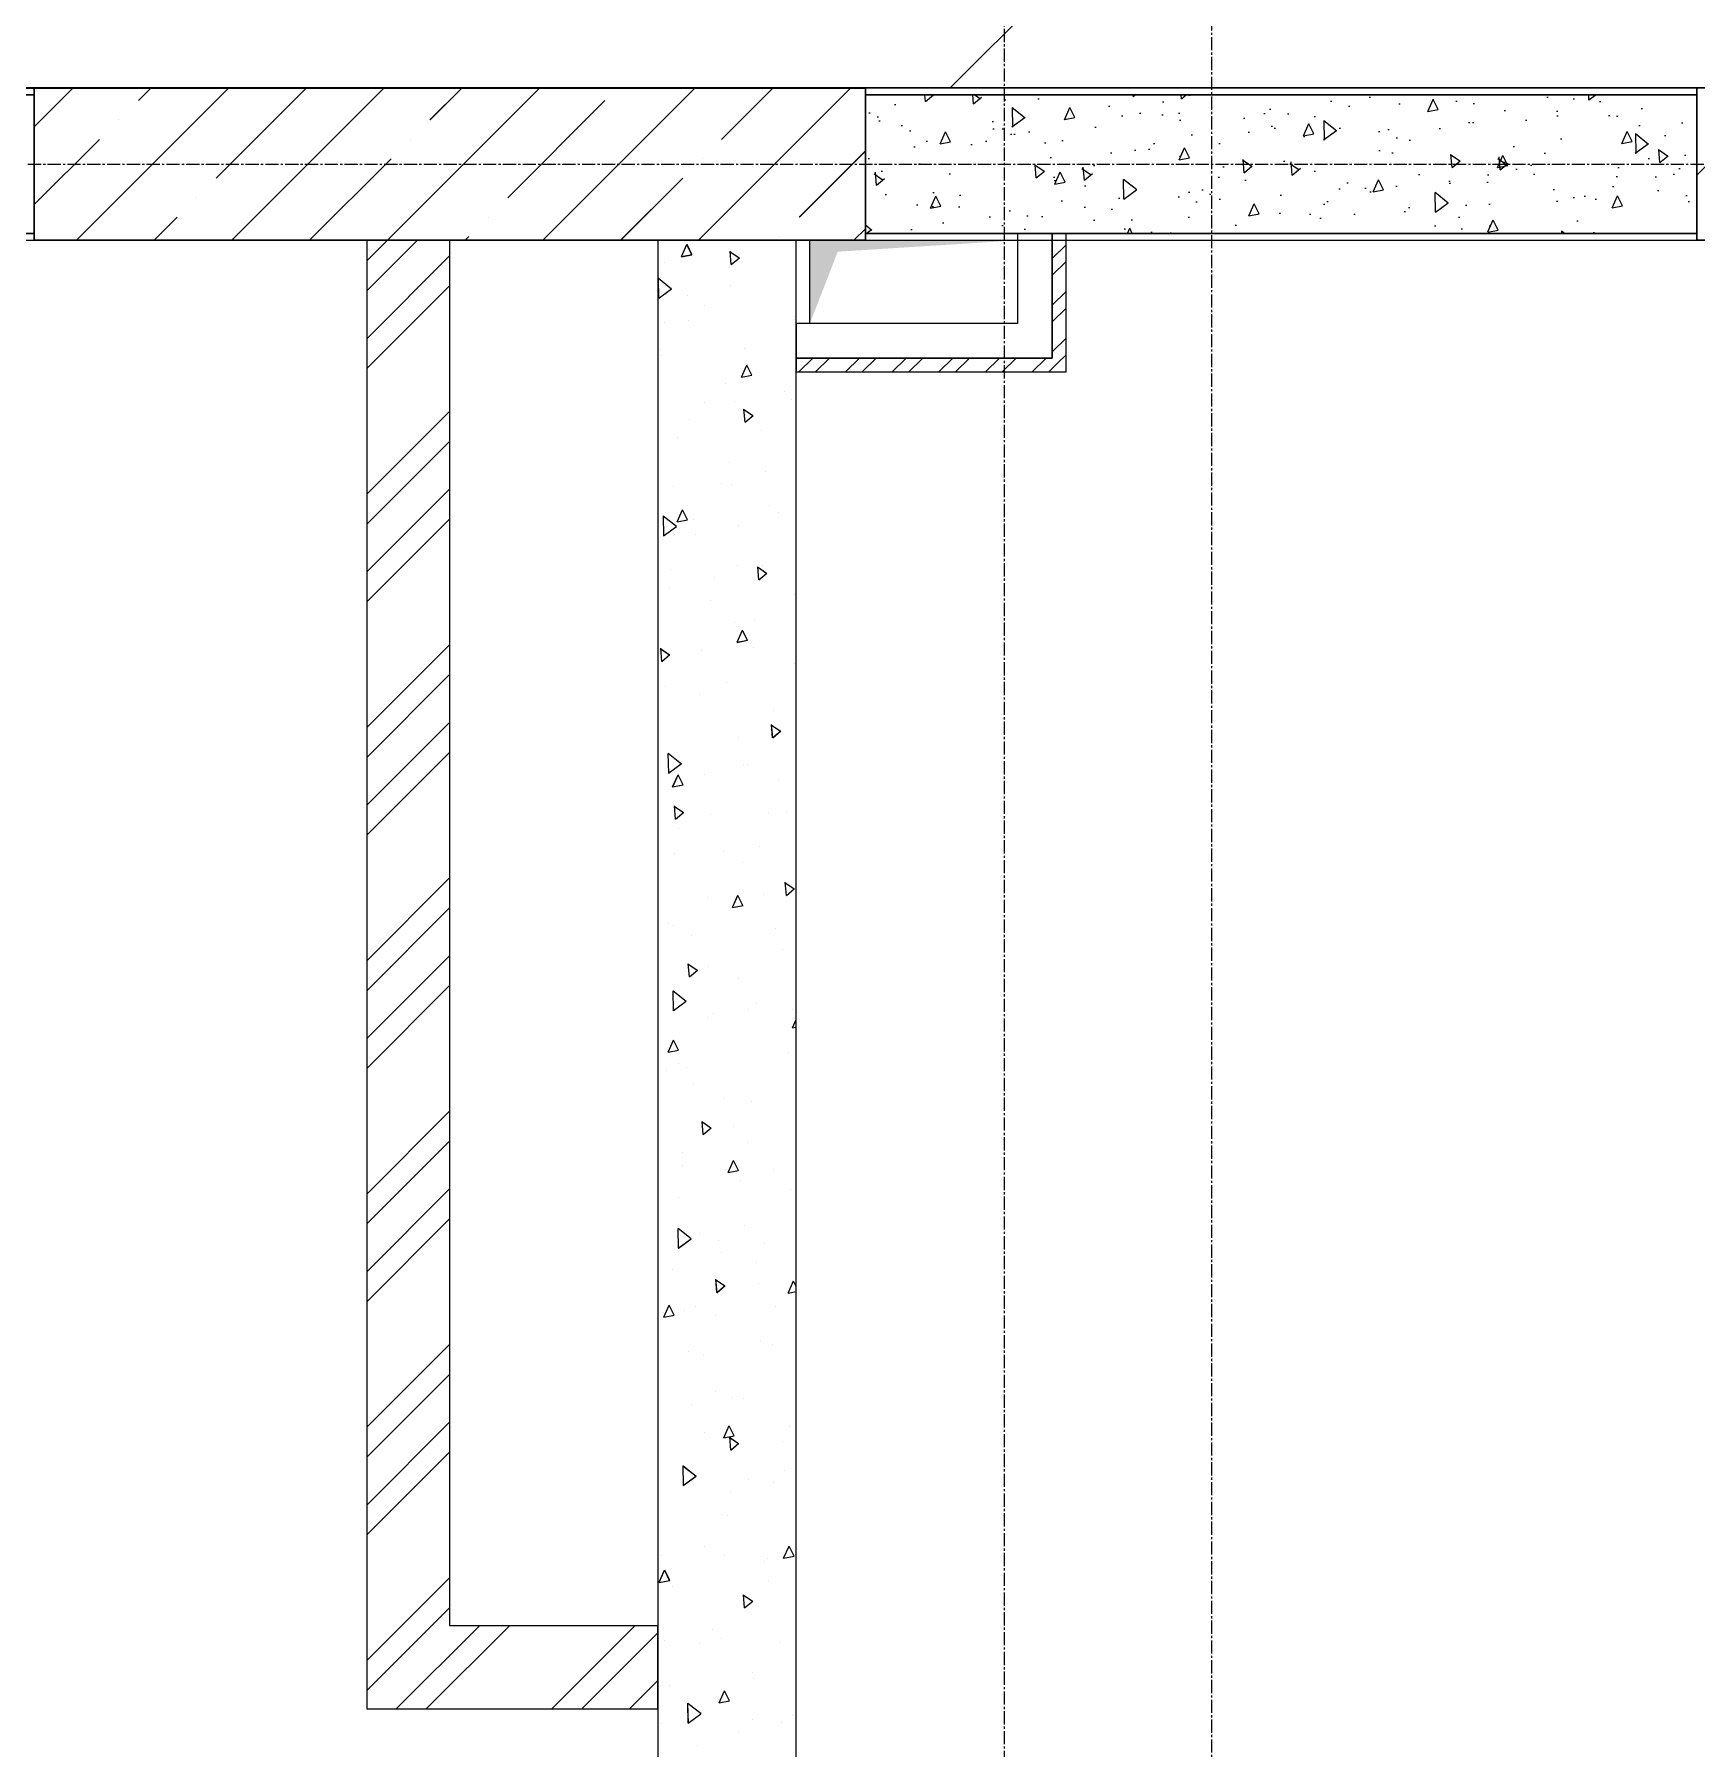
# Model space of a CAD drawing. Header units: millimetres. Extents: x 470010 to 1231400, y -134005 to 421770.
# Drawn here: x 823123 to 825523, y 141726 to 144201 of the extents above; entities that cross this region are included whole.
import ezdxf
from ezdxf.enums import TextEntityAlignment as Align

# ---------------------------------------------------------------- set-up
doc = ezdxf.new("R2010")
doc.units = ezdxf.units.MM
doc.linetypes.add('CENTER2', pattern=[28.575, 19.05, -3.175, 3.175, -3.175])
doc.linetypes.add('HIDDEN2', pattern=[4.7625, 3.175, -1.5875])
doc.layers.get('Defpoints').update_dxf_attribs({"color": 140})
for name, color, linetype, lineweight in [('АР_Колонны', 70, 'Continuous', 30), ('АР_Стены ГКЛ', 1, 'Continuous', 15), ('АР_Стены ЖБ', 7, 'Continuous', 35), ('АР_Стены кирпич', 32, 'Continuous', 20), ('АР_Стены ПЕНОблок', 52, 'Continuous', 20), ('АР_Тонкая', 254, 'Continuous', 5), ('АР_Штриховка', 8, 'Continuous', 0)]:
    doc.layers.add(name, color=color, linetype=linetype, lineweight=lineweight)
doc.layers.add('РД_Оси_100', color=7, linetype='Continuous', lineweight=0, true_color=0x525252)
doc.styles.add('style1', font='ARIALN.TTF')

# ---------------------------------------------------------------- blocks, each defined once
blk = doc.blocks.new('СОШ_2200_АР_ОСИ_М100_28.05.24')
at = {"layer": 'РД_Оси_100', "color": 251, "linetype": 'CENTER2', "true_color": 0x636466}
blk.add_line((-5954.958, 21300), (29555, 21300), dxfattribs=at)
for points in [[(17850, 139938.679), (18000, 139538.679), (18000, -6194.092)], [(18300, -6196.31), (18300, 139538.679), (18450, 139938.679)]]:
    blk.add_lwpolyline(points, dxfattribs=at)
blk = doc.blocks.new('A$C9108343f')
at = {"layer": 'АР_Стены ГКЛ', "linetype": 'Continuous', "lineweight": 0, "true_color": 0x000000}
h = blk.add_hatch(dxfattribs=at)
h.set_pattern_fill('ANSI31', color=18, scale=15, angle=-360, style=0)
h.set_pattern_definition([(45, (-63444.083, 100366.24), (-33.6759605, 33.6759605), [])])
h.paths.add_polyline_path([(158893.7, 244279.5), (158873.7, 244279.5), (158873.7, 244099.5), (158893.7, 244079.5)], flags=0)
h = blk.add_hatch(dxfattribs=at)
h.set_pattern_fill('ANSI31', color=18, scale=15, style=0)
h.set_pattern_definition([(45, (-63444.083, 100366.24), (-33.6759605, 33.6759605), [])])
h.paths.add_polyline_path([(158893.7, 244079.5), (158873.7, 244099.5), (158504.1, 244099.5), (158504.1, 244079.5)], flags=0)
at = {"layer": 'АР_Штриховка', "linetype": 'Continuous', "lineweight": 0, "true_color": 0x000000}
h = blk.add_hatch(dxfattribs=at)
h.set_pattern_fill('AR-CONC', color=18, angle=45, style=0)
h.set_pattern_definition([(95, (-63444.08, 100366.24), (140.09465, 117.55338), [19.05, -209.55]), (40, (-63444.08, 100366.24), (-160.01845, 110.17673), [15.24, -167.64058]), (145.451445, (-63432.4, 100376.04), (-19.9238, 227.7301), [16.19001, -178.09024]), (91.1842, (-63480, 100402.16), (221.41024, 161.95341), [28.575, -314.325]), (141.63556, (-63461.55, 100415.66), (-7.08662, 342.82676), [24.28502, -267.1356]), (36.18415, (-63480, 100402.16), (-7.08662, 342.82676), [22.85997, -251.45973]), (66, (-63453.06, 100411.14), (179.51998, 34.89515), [19.05, -209.55]), (11, (-63453.06, 100411.14), (-86.53993, 173.94119), [15.24, -167.64]), (116.451445, (-63438.1, 100414.05), (92.98005, 208.83634), [16.19001, -178.08994]), (82.5, (-63444.08, 100366.24), (-57.605469, 61.973414), [0, -165.608, 0, -170.18, 0, -168.275]), (52.5, (-63444.08, 100366.24), (-23.589727, 118.087), [0, -97.028, 0, -161.798, 0, -64.135]), (12.5, (-63484.135, 100326.19), (99.927863, 91.826196), [0, -63.5, 0, -198.12, 0, -262.89]), (2.5, (-63502.1, 100308.23), (86.763904, 122.722393), [0, -82.55, 0, -131.572, 0, -186.69])])
h.paths.add_polyline_path([(158604.1, 244479.5), (158604.1, 244279.5), (159804.1, 244279.5), (159804.1, 244479.5)], flags=0)
h = blk.add_hatch(dxfattribs=at)
h.set_pattern_fill('ANSI32', color=18, scale=25, style=0)
h.set_pattern_definition([(45, (-63444.08, 100366.24), (-168.3798, 168.3798), []), (45, (-63331.83, 100366.24), (-168.3798, 168.3798), [])])
h.paths.add_polyline_path([(157884.1, 242149.5), (158004.1, 242269.5), (158004.1, 244269.5), (157884.1, 244269.5)], flags=0)
h = blk.add_hatch(dxfattribs=at)
h.set_pattern_fill('ANSI32', color=18, scale=25, angle=-360, style=0)
h.set_pattern_definition([(45, (-63444.08, 100366.24), (-168.3798, 168.3798), []), (45, (-63331.83, 100366.24), (-168.3798, 168.3798), [])])
h.paths.add_polyline_path([(158304.1, 242149.5), (158304.1, 242269.5), (158004.1, 242269.5), (157884.1, 242149.5)], flags=0)
at = {"color": 18, "linetype": 'Continuous', "true_color": 0x000000}
for p, q in [((158523.7, 244149.5), (158523.7, 244269.5)), ((158523.7, 244269.5), (158823.7, 244269.5)), ((158523.7, 244149.5), (158523.7, 244269.5)), ((158523.7, 244269.5), (158823.7, 244269.5)), ((158823.7, 244269.5), (158823.7, 244149.5)), ((158823.7, 244269.5), (158823.7, 244149.5)), ((158823.7, 244149.5), (158523.7, 244149.5)), ((158823.7, 244149.5), (158523.7, 244149.5))]:
    blk.add_line(p, q, dxfattribs=at)
blk.add_lwpolyline([(160804.1, 248479.5), (162964.1, 248479.5), (162964.1, 249379.5), (167604.1, 249379.5), (167604.1, 249579.5), (186123.5, 249579.5), (186024.6, 244500.4), (148704.1, 244484.5), (148664.7, 245989.5), (140924.1, 246026), (140881.3, 249704.6), (148704.1, 249669.5), (148714.1, 259259.5)])
blk.add_solid([(158523.7, 244149.5), (158523.7, 244269.5), (158564.1, 244253.1), (158823.7, 244269.5)], dxfattribs=at)
blk.add_solid([(158523.7, 244149.5), (158523.7, 244269.5), (158564.1, 244253.1), (158823.7, 244269.5)], dxfattribs=at)
at = {"layer": 'АР_Колонны', "color": 18, "linetype": 'HIDDEN2', "lineweight": 25, "true_color": 0x000000}
for p, q in [((157404.1, 244489.5), (158604.1, 244489.5)), ((157404.1, 244269.5), (157404.1, 244489.5)), ((158604.1, 244489.5), (158604.1, 244269.5)), ((159804.1, 244489.5), (160704.1, 244489.5)), ((159804.1, 244269.5), (159804.1, 244489.5)), ((158604.1, 244269.5), (157404.1, 244269.5)), ((160704.1, 244269.5), (159804.1, 244269.5))]:
    blk.add_line(p, q, dxfattribs=at)
at = {"layer": 'АР_Колонны', "color": 18, "linetype": 'Continuous', "lineweight": 15, "true_color": 0x000000}
for p, q in [((157404.1, 244489.5), (157404.1, 244269.5)), ((158604.1, 244489.5), (157404.1, 244489.5)), ((158604.1, 244489.5), (157404.1, 244489.5)), ((157404.1, 244489.5), (157404.1, 244269.5)), ((158604.1, 244269.5), (158604.1, 244489.5)), ((158604.1, 244269.5), (158604.1, 244489.5)), ((159804.1, 244489.5), (159804.1, 244269.5)), ((160704.1, 244489.5), (159804.1, 244489.5)), ((157404.1, 244269.5), (158604.1, 244269.5)), ((157404.1, 244269.5), (158604.1, 244269.5)), ((159804.1, 244269.5), (160704.1, 244269.5))]:
    blk.add_line(p, q, dxfattribs=at)
at = {"layer": 'АР_Стены ГКЛ', "color": 18, "linetype": 'Continuous', "lineweight": 5, "true_color": 0x000000}
for p, q in [((158873.7, 244279.5), (158823.7, 244279.5)), ((158823.7, 244279.5), (158823.7, 244149.5)), ((158873.7, 244099.5), (158873.7, 244279.5)), ((158893.7, 244279.5), (158873.7, 244279.5)), ((158873.7, 244279.5), (158873.7, 244099.5)), ((158893.7, 244079.5), (158893.7, 244279.5)), ((158823.7, 244149.5), (158504.1, 244149.5)), ((158504.1, 244149.5), (158504.1, 244099.5)), ((158504.1, 244099.5), (158873.7, 244099.5)), ((158873.7, 244099.5), (158504.1, 244099.5)), ((158504.1, 244099.5), (158504.1, 244079.5)), ((158504.1, 244079.5), (158893.7, 244079.5))]:
    blk.add_line(p, q, dxfattribs=at)
at = {"layer": 'АР_Стены ЖБ', "color": 18, "linetype": 'Continuous', "lineweight": 30, "true_color": 0x000000}
for p, q in [((158604.1, 244489.5), (157404.1, 244489.5)), ((157404.1, 244489.5), (157404.1, 244269.5)), ((158604.1, 244269.5), (158604.1, 244489.5)), ((160704.1, 244489.5), (159804.1, 244489.5)), ((159804.1, 244489.5), (159804.1, 244269.5)), ((157404.1, 244269.5), (158604.1, 244269.5)), ((159804.1, 244269.5), (160704.1, 244269.5))]:
    blk.add_line(p, q, dxfattribs=at)
at = {"layer": 'АР_Стены кирпич', "color": 18, "linetype": 'Continuous', "lineweight": 20, "true_color": 0x000000}
for p, q in [((158004.1, 244269.5), (157884.1, 244269.5)), ((157884.1, 244269.5), (157884.1, 242149.5)), ((158004.1, 242269.5), (158004.1, 244269.5)), ((158304.1, 242269.5), (158004.1, 242269.5)), ((158304.1, 242149.5), (158304.1, 242269.5)), ((157884.1, 242149.5), (158304.1, 242149.5))]:
    blk.add_line(p, q, dxfattribs=at)
at = {"layer": 'АР_Стены ПЕНОблок', "color": 18, "linetype": 'Continuous', "lineweight": 20, "true_color": 0x000000}
for p, q in [((157404.1, 244479.5), (153904.1, 244479.5)), ((157404.1, 244279.5), (157404.1, 244479.5)), ((158604.1, 244479.5), (158604.1, 244279.5)), ((159804.1, 244479.5), (158604.1, 244479.5)), ((159804.1, 244279.5), (159804.1, 244479.5)), ((153904.1, 244279.5), (157404.1, 244279.5)), ((158504.1, 244269.5), (158304.1, 244269.5)), ((158304.1, 244269.5), (158304.1, 236679.5)), ((158504.1, 236679.5), (158504.1, 244269.5)), ((158604.1, 244279.5), (159804.1, 244279.5))]:
    blk.add_line(p, q, dxfattribs=at)
at = {"layer": 'АР_Тонкая', "color": 18, "linetype": 'Continuous', "lineweight": 0, "true_color": 0x000000}
for p, q in [((157404.1, 244489.5), (153904.1, 244489.5)), ((157404.1, 244479.5), (157404.1, 244489.5)), ((158604.1, 244489.5), (158604.1, 244479.5)), ((159804.1, 244489.5), (158604.1, 244489.5)), ((159804.1, 244479.5), (159804.1, 244489.5)), ((153904.1, 244479.5), (157404.1, 244479.5)), ((158604.1, 244479.5), (159804.1, 244479.5)), ((157404.1, 244279.5), (153904.1, 244279.5)), ((153904.1, 244269.5), (157404.1, 244269.5)), ((157404.1, 244269.5), (157404.1, 244279.5)), ((158604.1, 244279.5), (158604.1, 244269.5)), ((159804.1, 244279.5), (158604.1, 244279.5)), ((158604.1, 244269.5), (159804.1, 244269.5)), ((159804.1, 244269.5), (159804.1, 244279.5))]:
    blk.add_line(p, q, dxfattribs=at)
at = {"layer": 'АР_Штриховка', "color": 18, "linetype": 'Continuous', "lineweight": 5, "true_color": 0x000000}
for p, q in [((157404.1, 244433.2), (157460.4, 244489.5)), ((157464.9, 244269.5), (157684.9, 244489.5)), ((157554.4, 244471.3), (157572.6, 244489.5)), ((157666.7, 244359), (157797.1, 244489.5)), ((157689.4, 244269.5), (157909.4, 244489.5)), ((157913.9, 244269.5), (158133.9, 244489.5)), ((157975.4, 244443.2), (158021.6, 244489.5)), ((158138.4, 244269.5), (158358.4, 244489.5)), ((158362.9, 244269.5), (158582.9, 244489.5)), ((158396.3, 244415.2), (158470.6, 244489.5)), ((159804.1, 244363.7), (159929.9, 244489.5)), ((158087.6, 244331), (158227.9, 244471.3)), ((157526.3, 244443.2), (157526.3, 244443.2)), ((157404.1, 244321), (157498.3, 244415.2)), ((157947.3, 244415.2), (157947.3, 244415.2)), ((158508.6, 244302.9), (158604.1, 244398.4)), ((157801.6, 244269.5), (157919.2, 244387.1)), ((158368.2, 244387.1), (158368.2, 244387.1)), ((158250.6, 244269.5), (158340.2, 244359)), ((157638.6, 244331), (157638.6, 244331)), ((157577.1, 244269.5), (157610.5, 244302.9)), ((158059.5, 244302.9), (158059.5, 244302.9)), ((158026.1, 244269.5), (158031.5, 244274.8)), ((158480.5, 244274.8), (158480.5, 244274.8)), ((158587.4, 244269.5), (158604.1, 244286.2))]:
    blk.add_line(p, q, dxfattribs=at)
at = {"layer": 'АР_Штриховка', "color": 18, "linetype": 'Continuous', "lineweight": 0, "true_color": 0x000000}
for p, q in [((158338.6, 244245.9), (158346.3, 244263.3)), ((158338.6, 244245.9), (158353.6, 244248.8)), ((158353.6, 244248.8), (158346.4, 244263.3)), ((158421.5, 244243.7), (158408.1, 244252.9)), ((158410.3, 244234.7), (158408.6, 244253.6)), ((158410.3, 244234.6), (158422, 244244.4)), ((158314.4, 244237.4), (158314.4, 244237.4)), ((158407.4, 244230.9), (158407.4, 244230.9)), ((158324.2, 244199.1), (158305.1, 244214.2)), ((158305.8, 244185.8), (158305.2, 244214.3)), ((158305.5, 244185.9), (158324, 244199.4)), ((158346.8, 244190.1), (158346.8, 244190.1)), ((158408.8, 244203.9), (158408.8, 244203.9)), ((158372, 244175.4), (158372, 244175.4)), ((158314.5, 244150.7), (158314.5, 244150.7)), ((158348.4, 244154), (158348.4, 244154)), ((158501, 244158.9), (158501, 244158.9)), ((158502.3, 244154.9), (158502.3, 244154.9)), ((158308.8, 244112.1), (158308.8, 244112.1)), ((158309.3, 244103.1), (158309.3, 244103.1)), ((158429.6, 244113.4), (158429.6, 244113.4)), ((158431, 244112.9), (158431, 244112.9)), ((158425.1, 244072), (158432.9, 244089.4)), ((158425.2, 244071.9), (158440.1, 244074.8)), ((158440.1, 244074.8), (158432.9, 244089.3)), ((158402.3, 244063.1), (158402.3, 244063.1)), ((158487.2, 244051.5), (158487.2, 244051.5)), ((158371.9, 244035.9), (158371.9, 244035.9)), ((158414.3, 244036.2), (158414.3, 244036.2)), ((158441.4, 244016), (158428.1, 244025.2)), ((158430.2, 244006.9), (158428.6, 244025.9)), ((158430.2, 244006.9), (158441.9, 244016.7)), ((158496.8, 244039.8), (158496.8, 244039.8)), ((158350.4, 244011.2), (158350.4, 244011.2)), ((158454.6, 243994.8), (158454.6, 243994.8)), ((158332.9, 243985), (158332.9, 243985)), ((158408, 243949.2), (158408, 243949.2)), ((158395.5, 243917.8), (158395.5, 243917.8)), ((158459.1, 243936.4), (158459.1, 243936.4)), ((158327.5, 243913.4), (158327.5, 243913.4)), ((158410, 243917), (158410, 243917)), ((158331.2, 243856.3), (158312.2, 243871.3)), ((158312.9, 243842.9), (158312.3, 243871.5)), ((158332.2, 243863.2), (158339.9, 243880.6)), ((158347.1, 243866), (158339.9, 243880.5)), ((158465.6, 243887.3), (158465.6, 243887.3)), ((158478.2, 243876.7), (158478.2, 243876.7)), ((158312.6, 243843), (158331, 243856.5)), ((158328.4, 243844.4), (158328.4, 243844.4)), ((158332.2, 243863.1), (158347.1, 243866)), ((158356.5, 243866.9), (158356.5, 243866.9)), ((158359.2, 243844.5), (158359.2, 243844.5)), ((158421.2, 243858.3), (158421.2, 243858.3)), ((158323.2, 243794.3), (158323.2, 243794.3)), ((158419.1, 243799.7), (158419.1, 243799.7)), ((158461.3, 243788.3), (158448, 243797.4)), ((158450.1, 243779.2), (158448.5, 243798.2)), ((158454.7, 243800), (158454.7, 243800)), ((158386, 243782.4), (158386, 243782.4)), ((158450.1, 243779.2), (158461.8, 243789)), ((158321.3, 243766.5), (158321.3, 243766.5)), ((158380.1, 243748.8), (158380.1, 243748.8)), ((158501.8, 243758.6), (158501.8, 243758.6)), ((158443.6, 243720.4), (158443.6, 243720.4)), ((158414.8, 243717.5), (158414.8, 243717.5)), ((158418.7, 243689.2), (158426.4, 243706.6)), ((158433.7, 243692), (158426.5, 243706.5)), ((158306.2, 243675.7), (158306.2, 243675.7)), ((158321.2, 243670.7), (158307.9, 243679.9)), ((158310, 243661.6), (158308.4, 243680.6)), ((158310.1, 243661.6), (158321.7, 243671.4)), ((158367.9, 243677.3), (158367.9, 243677.3)), ((158418.7, 243689.1), (158433.7, 243692.1)), ((158442.7, 243681.6), (158442.7, 243681.6)), ((158501.2, 243658.5), (158501.2, 243658.5)), ((158314.8, 243625.7), (158314.8, 243625.7)), ((158403.7, 243630.7), (158403.7, 243630.7)), ((158363.8, 243613.7), (158363.8, 243613.7)), ((158471.6, 243590.8), (158471.6, 243590.8)), ((158421.4, 243551.7), (158421.4, 243551.7)), ((158466.3, 243563.5), (158466.3, 243563.5)), ((158467.7, 243562.7), (158467.7, 243562.7)), ((158481.2, 243560.5), (158467.9, 243569.7)), ((158470.1, 243551.5), (158468.4, 243570.4)), ((158470.1, 243551.5), (158481.7, 243561.2)), ((158338.3, 243513.4), (158319.3, 243528.5)), ((158320, 243500.1), (158319.4, 243528.7)), ((158305.2, 243502.4), (158305.2, 243502.4)), ((158319.7, 243500.2), (158338.1, 243513.7)), ((158325.7, 243480.4), (158333.5, 243497.8)), ((158340.7, 243483.2), (158333.5, 243497.7)), ((158371.6, 243498.9), (158371.6, 243498.9)), ((158427.3, 243512.6), (158427.3, 243512.6)), ((158433.6, 243512.7), (158433.6, 243512.7)), ((158325.7, 243480.3), (158340.7, 243483.2)), ((158479, 243489.7), (158479, 243489.7)), ((158341.2, 243443), (158327.8, 243452.2)), ((158330, 243433.9), (158328.3, 243452.9)), ((158342.2, 243449.5), (158342.2, 243449.5)), ((158330, 243433.9), (158341.7, 243443.7)), ((158380.9, 243440), (158380.9, 243440)), ((158463.4, 243443.6), (158463.4, 243443.6)), ((158489.9, 243445.4), (158489.9, 243445.4)), ((158333.7, 243420.9), (158333.7, 243420.9)), ((158328.8, 243384.3), (158328.8, 243384.3)), ((158399.8, 243387.5), (158399.8, 243387.5)), ((158450.9, 243394.6), (158450.9, 243394.6)), ((158427.2, 243371.9), (158427.2, 243371.9)), ((158412.3, 243306.4), (158420, 243323.9)), ((158427.2, 243309.3), (158420, 243323.8)), ((158457.4, 243325.5), (158457.4, 243325.5)), ((158501.2, 243332.8), (158487.8, 243342)), ((158490, 243323.7), (158488.3, 243342.7)), ((158490, 243323.7), (158501.7, 243333.5)), ((158376.6, 243320.9), (158376.6, 243320.9)), ((158412.3, 243306.4), (158427.2, 243309.3)), ((158320.2, 243282.7), (158320.2, 243282.7)), ((158327.3, 243280.1), (158327.3, 243280.1)), ((158474.4, 243276.5), (158474.4, 243276.5)), ((158352.4, 243266.2), (158352.4, 243266.2)), ((158349.9, 243206.2), (158348.2, 243225.2)), ((158484, 243245.2), (158484, 243245.2)), ((158361.1, 243215.2), (158347.7, 243224.4)), ((158349.9, 243206.2), (158361.6, 243216)), ((158377.8, 243220.7), (158377.8, 243220.7)), ((158421.3, 243203.9), (158421.3, 243203.9)), ((158345.4, 243170.6), (158326.4, 243185.7)), ((158327.1, 243157.3), (158326.5, 243185.8)), ((158326.8, 243157.4), (158345.2, 243170.9)), ((158384.1, 243153.3), (158384.1, 243153.3)), ((158435.4, 243158.7), (158435.4, 243158.7)), ((158446.1, 243167.1), (158446.1, 243167.1)), ((158498, 243158.4), (158498, 243158.4)), ((158375.9, 243148.1), (158375.9, 243148.1)), ((158498.8, 243132.5), (158504.1, 243144.4)), ((158498.8, 243132.4), (158504.1, 243133.5)), ((158319.3, 243097.6), (158327, 243115)), ((158334.2, 243100.4), (158327, 243114.9)), ((158319.3, 243097.5), (158334.3, 243100.4)), ((158334.5, 243081.2), (158334.5, 243081.2)), ((158493, 243096.7), (158493, 243096.7)), ((158316.9, 243071.1), (158316.9, 243071.1)), ((158346.1, 243075.2), (158346.1, 243075.2)), ((158355.6, 243052), (158355.6, 243052)), ((158399.5, 243030), (158399.5, 243030)), ((158439.6, 243026.3), (158439.6, 243026.3)), ((158381, 242987.5), (158367.7, 242996.7)), ((158369.8, 242978.4), (158368.2, 242997.4)), ((158369.8, 242978.4), (158381.5, 242988.2)), ((158413.2, 242990), (158413.2, 242990)), ((158340.5, 242953), (158340.5, 242953)), ((158434.3, 242966.6), (158434.3, 242966.6)), ((158339.7, 242934.5), (158339.7, 242934.5)), ((158405.8, 242923.7), (158413.6, 242941.1)), ((158420.8, 242926.5), (158413.6, 242941)), ((158470.8, 242928), (158470.8, 242928)), ((158405.8, 242923.6), (158420.8, 242926.5)), ((158423.1, 242911.9), (158423.1, 242911.9)), ((158334, 242887.8), (158334, 242887.8)), ((158496.4, 242899.5), (158496.4, 242899.5)), ((158352.5, 242827.8), (158333.5, 242842.9)), ((158334.2, 242814.5), (158333.6, 242843)), ((158347.5, 242843.9), (158347.5, 242843.9)), ((158364.1, 242835), (158364.1, 242835)), ((158430, 242847.5), (158430, 242847.5)), ((158333.9, 242814.6), (158352.3, 242828.1)), ((158391.6, 242825.8), (158391.6, 242825.8)), ((158396.5, 242807.7), (158396.5, 242807.7)), ((158458.5, 242821.5), (158458.5, 242821.5)), ((158325, 242784.1), (158325, 242784.1)), ((158446.7, 242793.8), (158446.7, 242793.8)), ((158400.9, 242759.8), (158387.6, 242769)), ((158389.7, 242750.7), (158388.1, 242769.7)), ((158389.7, 242750.7), (158401.4, 242760.5)), ((158449.2, 242763.8), (158449.2, 242763.8)), ((158492.4, 242749.7), (158500.1, 242767.1)), ((158504.1, 242759.1), (158500.1, 242767)), ((158312.8, 242714.8), (158320.6, 242732.2)), ((158327.8, 242717.7), (158320.6, 242732.2)), ((158474.7, 242730.5), (158474.7, 242730.5)), ((158492.4, 242749.7), (158504.1, 242751.9)), ((158312, 242720.9), (158312, 242720.9)), ((158312.9, 242714.8), (158327.8, 242717.7)), ((158343.2, 242724.8), (158343.2, 242724.8)), ((158358.6, 242729.6), (158358.6, 242729.6)), ((158387.6, 242716.9), (158387.6, 242716.9)), ((158452.1, 242680.7), (158452.1, 242680.7)), ((158348.6, 242666), (158348.6, 242666)), ((158369.6, 242659), (158369.6, 242659)), ((158470.3, 242675.8), (158470.3, 242675.8)), ((158387.9, 242607.8), (158387.9, 242607.8)), ((158352.2, 242588.9), (158352.2, 242588.9)), ((158411.2, 242598.8), (158411.2, 242598.8)), ((158427.3, 242597), (158427.3, 242597)), ((158399.4, 242540.9), (158407.1, 242558.3)), ((158414.3, 242543.7), (158407.1, 242558.2)), ((158493.9, 242557.7), (158493.9, 242557.7)), ((158372.2, 242547.9), (158372.2, 242547.9)), ((158399.4, 242540.8), (158414.4, 242543.7)), ((158420.8, 242532.1), (158407.5, 242541.2)), ((158409.7, 242523), (158408, 242542)), ((158409.7, 242523), (158421.3, 242532.8)), ((158484.9, 242535), (158484.9, 242535)), ((158359.6, 242485), (158340.5, 242500)), ((158341.3, 242471.6), (158340.7, 242500.2)), ((158340.9, 242471.7), (158359.4, 242485.2)), ((158347.4, 242490.2), (158347.4, 242490.2)), ((158487.6, 242493.2), (158487.6, 242493.2)), ((158409, 242462.1), (158409, 242462.1)), ((158434.8, 242480.7), (158434.8, 242480.7)), ((158471, 242475.9), (158471, 242475.9)), ((158395.8, 242429.8), (158395.8, 242429.8)), ((158405, 242428.3), (158405, 242428.3)), ((158371, 242384), (158371, 242384)), ((158485.9, 242367), (158493.7, 242384.4)), ((158500.9, 242369.8), (158493.7, 242384.3)), ((158309, 242370.3), (158309, 242370.3)), ((158400.9, 242370.5), (158400.9, 242370.5)), ((158458.4, 242362.6), (158458.4, 242362.6)), ((158462.6, 242366.3), (158462.6, 242366.3)), ((158483.4, 242374.1), (158483.4, 242374.1)), ((158485.9, 242366.9), (158500.9, 242369.8)), ((158306.4, 242332.1), (158314.1, 242349.5)), ((158306.4, 242332), (158321.4, 242334.9)), ((158321.4, 242334.9), (158314.2, 242349.4)), ((158464.5, 242335.1), (158464.5, 242335.1)), ((158325.8, 242326), (158325.8, 242326)), ((158419.4, 242311.7), (158419.4, 242311.7)), ((158440.8, 242304.3), (158427.4, 242313.5)), ((158429.6, 242295.3), (158427.9, 242314.2)), ((158429.6, 242295.2), (158441.3, 242305)), ((158383.4, 242264.1), (158383.4, 242264.1)), ((158314.1, 242247.8), (158314.1, 242247.8)), ((158364.6, 242243.3), (158364.6, 242243.3)), ((158396.6, 242251.4), (158396.6, 242251.4)), ((158482, 242244.5), (158482, 242244.5)), ((158441, 242202.1), (158441, 242202.1)), ((158443, 242193.6), (158443, 242193.6)), ((158320.9, 242183.4), (158320.9, 242183.4)), ((158392.9, 242158.1), (158400.7, 242175.5)), ((158393, 242158), (158407.9, 242160.9)), ((158407.9, 242160.9), (158400.7, 242175.4)), ((158366.7, 242142.1), (158347.6, 242157.2)), ((158348.3, 242128.8), (158347.8, 242157.4)), ((158348, 242128.9), (158366.5, 242142.4)), ((158498.6, 242140.1), (158498.6, 242140.1)), ((158309.8, 242128.6), (158309.8, 242128.6)), ((158421.4, 242116.5), (158421.4, 242116.5)), ((158441.3, 242134.4), (158441.3, 242134.4)), ((158483.4, 242130.3), (158483.4, 242130.3)), ((158361.5, 242097.2), (158361.5, 242097.2))]:
    blk.add_line(p, q, dxfattribs=at)
at = {"layer": 'РД_Оси_100'}
blk.add_blockref('СОШ_2200_АР_ОСИ_М100_28.05.24', (140804.1, 223079.5), dxfattribs=at)
at = {"layer": 'Defpoints', "color": 18, "true_color": 0x000000, "style": 'style1'}
for p in [(143949.3, 316089.1), (143975, 281639.5), (143890.4, 273244.7), (143840, 264276.8), (143967.8, 254892.4), (12252, 104178.1), (12382.6, 96023.1)]:
    blk.add_attdef('АР-ПОМЕЩЕНИЕ:НАИМЕНОВАНИЕ', text='', height=100, dxfattribs=at).set_placement(p, align=Align.MIDDLE)
at = {"layer": 'Defpoints', "color": 18, "true_color": 0x000000, "style": 'style1', "flags": 8}
for p in [(143951.3, 279099.1), (143848.3, 269251.1), (143875.3, 260094.2), (144049.7, 250824.7), (163419.3, 238153.4), (155897.5, 237966), (183037.2, 237966), (143342.9, 237876.2)]:
    blk.add_attdef('АР-ПОМЕЩЕНИЕ:НАИМЕНОВАНИЕ', text='', height=100, dxfattribs=at).set_placement(p, align=Align.MIDDLE)

msp = doc.modelspace()

# ---------------------------------------------------------------- hatches: boundary and pattern name
h = msp.add_hatch()
h.set_pattern_fill('ANSI31', color=3, scale=333)
h.paths.add_polyline_path([(817822.706, 156413.251), (817822.706, 156633.251), (818712.706, 156633.251), (818712.706, 157213.251), (818712.706, 158463.251), (818712.706, 158793.251), (818142.704, 158793.251), (818142.704, 158993.251), (818142.704, 159018.251), (818142.708, 160493.251), (818142.709, 160913.252), (818142.71, 161403.25), (817492.706, 161403.25), (815492.706, 161403.25), (815152.698, 161403.25), (815152.705, 158893.25), (814432.706, 158893.25), (814432.706, 158113.25), (814432.706, 157813.251), (814432.706, 154913.25), (814432.706, 154413.251), (814432.706, 153513.25), (814432.706, 149823.25), (814432.706, 149520.89), (814422.706, 149510.89), (814422.706, 149303.25), (813222.703, 149303.25), (813222.703, 149523.25), (807026.355, 149523.251), (806792.706, 149289.602), (806792.706, 149514.108), (806642.706, 149364.108), (806642.706, 149303.251), (806642.706, 148813.25), (806638.097, 146163.251), (806642.706, 146163.251), (806642.706, 145623.251), (806792.706, 145623.251), (813222.706, 145623.251), (813222.706, 145903.251), (814423.268, 145903.251), (814423.268, 145582.591), (814422.706, 145582.028), (814422.706, 145403.251), (814422.706, 144123.251), (815822.706, 144123.251), (818721.706, 144123.251), (818722.706, 144123.251), (819622.706, 144123.251), (823122.706, 144123.251), (824322.706, 144123.251), (825522.706, 144123.251), (826422.706, 144123.251), (827422.706, 144123.251), (830322.706, 144123.251), (832443.315, 144123.251), (832443.315, 144413.251), (833322.706, 144413.251), (834245.277, 144413.251), (834222.706, 144390.68), (834222.706, 144123.251), (835122.706, 144123.251), (838022.706, 144123.251), (844022.706, 144123.251), (846922.706, 144123.251), (851466.776, 144123.251), (851472.706, 144129.18), (851472.706, 144563.251), (851762.706, 144563.251), (851762.706, 146914.25), (851762.706, 148713.251), (851472.706, 148713.251), (850377.706, 148713.251), (850377.706, 149213.251), (849177.706, 149213.251), (849177.706, 148713.251), (848277.706, 148713.251), (848277.706, 149213.251), (847077.706, 149213.251), (847077.706, 148713.251), (846177.706, 148713.251), (846177.706, 149213.251), (842877.706, 149213.251), (842877.706, 148713.251), (841977.706, 148713.251), (841977.706, 149213.251), (840777.706, 149213.251), (840777.706, 148713.251), (839877.706, 148713.251), (839877.706, 149213.251), (838677.706, 149213.251), (838677.706, 148713.251), (837777.706, 148713.251), (837777.706, 149213.251), (834477.706, 149213.251), (834477.706, 148713.251), (834222.706, 148713.251), (833322.706, 148713.251), (833322.706, 149213.251), (826722.706, 149213.251), (826722.706, 148993.251), (826872.706, 148993.251), (826872.706, 148843.251), (826664.184, 148843.251), (826522.706, 148701.772), (826522.706, 148233.25), (826524.424, 148233.25), (826524.424, 148113.25), (824942.706, 148113.251), (824822.706, 148113.251), (819922.706, 148113.251), (817822.706, 148113.251), (817822.706, 148313.251), (817822.706, 150513.251), (817822.706, 150713.251), (817822.706, 152013.251)])
h.paths.add_polyline_path([(816578.934, 147228.245), (816578.934, 146828.245), (815578.934, 146828.245), (815578.934, 147228.245)], flags=16)
h.paths.add_polyline_path([(828437.705, 148234.002), (827887.705, 148233.761), (827887.758, 148113.761), (828437.758, 148114.002)], flags=0)
h.paths.add_polyline_path([(826922.706, 149014.057), (827042.706, 149014.057), (827042.706, 148233.391), (827067.653, 148233.402), (827642.706, 148233.654), (827742.706, 148233.697), (827742.706, 149014.057), (827862.706, 149014.057), (827862.706, 148233.75), (828462.705, 148234.013), (828562.706, 148234.057), (828562.706, 149013.251), (828682.706, 149013.251), (828682.706, 148114.109), (828462.759, 148114.013), (828462.758, 148114.013), (827862.758, 148113.75), (827862.706, 148113.75), (827642.758, 148113.654), (827042.759, 148113.391), (827042.706, 148113.391), (826722.759, 148113.25), (826722.706, 148233.25), (826922.706, 148233.338)], flags=16)
h.paths.add_polyline_path([(827642.653, 148233.654), (827642.706, 148233.654), (827642.758, 148113.654), (827617.706, 148113.643), (827617.653, 148233.643)], flags=0)
h.paths.add_polyline_path([(818060.384, 156364.651), (818446.674, 156364.651), (818446.674, 156665.265), (818060.384, 156665.265)], flags=25)
at = {"layer": 'АР_Стены ГКЛ', "linetype": 'Continuous', "lineweight": 0, "true_color": 0x000000}
h = msp.add_hatch(dxfattribs=at)
h.set_pattern_fill('ANSI31', color=18, scale=15, angle=-360, style=0)
h.set_pattern_definition([(45, (602274.53, 9e-11), (-33.6759605, 33.6759605), [])])
h.paths.add_polyline_path([(824612.331, 143913.251), (824592.331, 143913.251), (824592.331, 143733.251), (824612.331, 143713.251)], flags=0)
h = msp.add_hatch(dxfattribs=at)
h.set_pattern_fill('ANSI31', color=18, scale=15, style=0)
h.set_pattern_definition([(45, (602274.53, 0), (-33.6759605, 33.6759605), [])])
h.paths.add_polyline_path([(824612.331, 143713.251), (824592.331, 143733.251), (824222.706, 143733.251), (824222.706, 143713.251)], flags=0)
at = {"layer": 'АР_Штриховка', "linetype": 'Continuous', "lineweight": 0, "true_color": 0x000000}
h = msp.add_hatch(dxfattribs=at)
h.set_pattern_fill('AR-CONC', color=18, angle=45, style=0)
h.set_pattern_definition([(95, (602274.53, 0), (140.09465, 117.55338), [19.05, -209.55]), (40, (602274.53, 0), (-160.01845, 110.17673), [15.24, -167.64058]), (145.451445, (602286.2, 9.8), (-19.9238, 227.7301), [16.19001, -178.09024]), (91.1842, (602238.6, 35.92), (221.41024, 161.95341), [28.575, -314.325]), (141.63556, (602257.06, 49.42), (-7.08662, 342.82676), [24.28502, -267.1356]), (36.18415, (602238.6, 35.92), (-7.08662, 342.82676), [22.85997, -251.45973]), (66, (602265.55, 44.9), (179.51998, 34.89515), [19.05, -209.55]), (11, (602265.55, 44.9), (-86.53993, 173.94119), [15.24, -167.64]), (116.451445, (602280.51, 47.81), (92.98005, 208.83634), [16.19001, -178.08994]), (82.5, (602274.53, 0), (-57.605469, 61.973414), [0, -165.608, 0, -170.18, 0, -168.275]), (52.5, (602274.53, 0), (-23.589727, 118.087), [0, -97.028, 0, -161.798, 0, -64.135]), (12.5, (602234.48, -40.05), (99.927863, 91.826196), [0, -63.5, 0, -198.12, 0, -262.89]), (2.5, (602216.52, -58.01), (86.763904, 122.722393), [0, -82.55, 0, -131.572, 0, -186.69])])
h.paths.add_polyline_path([(824322.706, 144113.251), (824322.706, 143913.251), (825522.706, 143913.251), (825522.706, 144113.251)], flags=0)
h = msp.add_hatch(dxfattribs=at)
h.set_pattern_fill('ANSI32', color=18, scale=25, style=0)
h.set_pattern_definition([(45, (602274.53, -9e-11), (-168.3798, 168.3798), []), (45, (602386.78, -9e-11), (-168.3798, 168.3798), [])])
h.paths.add_polyline_path([(823602.706, 141783.251), (823722.706, 141903.251), (823722.706, 143903.251), (823602.706, 143903.251)], flags=0)
h = msp.add_hatch(dxfattribs=at)
h.set_pattern_fill('ANSI32', color=18, scale=25, angle=-360, style=0)
h.set_pattern_definition([(45, (602274.53, 2e-10), (-168.3798, 168.3798), []), (45, (602386.78, 2e-10), (-168.3798, 168.3798), [])])
h.paths.add_polyline_path([(824022.706, 141783.251), (824022.706, 141903.251), (823722.706, 141903.251), (823602.706, 141783.251)], flags=0)

# ---------------------------------------------------------------- linework, layer by layer
at = {"color": 18, "linetype": 'Continuous', "true_color": 0x000000}
for p, q in [((824242.331, 143783.251), (824242.331, 143903.251)), ((824242.331, 143903.251), (824542.331, 143903.251)), ((824242.331, 143783.251), (824242.331, 143903.251)), ((824242.331, 143903.251), (824542.331, 143903.251)), ((824542.331, 143903.251), (824542.331, 143783.251)), ((824542.331, 143903.251), (824542.331, 143783.251)), ((824542.331, 143783.251), (824242.331, 143783.251)), ((824542.331, 143783.251), (824242.331, 143783.251))]:
    msp.add_line(p, q, dxfattribs=at)
msp.add_lwpolyline([(826522.706, 148113.25), (828682.706, 148113.25), (828682.706, 149013.251), (833322.706, 149013.251), (833322.706, 149213.251), (851842.142, 149213.251), (851743.238, 144134.142), (814422.706, 144118.251), (814383.268, 145623.251), (806642.706, 145659.752), (806599.923, 149338.31), (814422.706, 149303.25), (814432.706, 158893.25)])
msp.add_solid([(824242.331, 143783.251), (824242.331, 143903.251), (824282.726, 143886.861), (824542.331, 143903.251)], dxfattribs=at)
msp.add_solid([(824242.331, 143783.251), (824242.331, 143903.251), (824282.726, 143886.861), (824542.331, 143903.251)], dxfattribs=at)
at = {"layer": 'АР_Колонны', "color": 18, "linetype": 'HIDDEN2', "lineweight": 25, "true_color": 0x000000}
for p, q in [((823122.706, 144123.251), (824322.706, 144123.251)), ((823122.706, 143903.251), (823122.706, 144123.251)), ((824322.706, 144123.251), (824322.706, 143903.251)), ((825522.706, 144123.251), (826422.706, 144123.251)), ((825522.706, 143903.251), (825522.706, 144123.251)), ((824322.706, 143903.251), (823122.706, 143903.251)), ((826422.706, 143903.251), (825522.706, 143903.251))]:
    msp.add_line(p, q, dxfattribs=at)
at = {"layer": 'АР_Колонны', "color": 18, "linetype": 'Continuous', "lineweight": 15, "true_color": 0x000000}
for p, q in [((823122.706, 144123.251), (823122.706, 143903.251)), ((824322.706, 144123.251), (823122.706, 144123.251)), ((824322.706, 144123.251), (823122.706, 144123.251)), ((823122.706, 144123.251), (823122.706, 143903.251)), ((824322.706, 143903.251), (824322.706, 144123.251)), ((824322.706, 143903.251), (824322.706, 144123.251)), ((825522.706, 144123.251), (825522.706, 143903.251)), ((826422.706, 144123.251), (825522.706, 144123.251)), ((823122.706, 143903.251), (824322.706, 143903.251)), ((823122.706, 143903.251), (824322.706, 143903.251)), ((825522.706, 143903.251), (826422.706, 143903.251))]:
    msp.add_line(p, q, dxfattribs=at)
at = {"layer": 'АР_Стены ГКЛ', "color": 18, "linetype": 'Continuous', "lineweight": 5, "true_color": 0x000000}
for p, q in [((824592.331, 143913.251), (824542.331, 143913.251)), ((824542.331, 143913.251), (824542.331, 143783.251)), ((824592.331, 143733.251), (824592.331, 143913.251)), ((824612.331, 143913.251), (824592.331, 143913.251)), ((824592.331, 143913.251), (824592.331, 143733.251)), ((824612.331, 143713.251), (824612.331, 143913.251)), ((824542.331, 143783.251), (824222.706, 143783.251)), ((824222.706, 143783.251), (824222.706, 143733.251)), ((824222.706, 143733.251), (824592.331, 143733.251)), ((824592.331, 143733.251), (824222.706, 143733.251)), ((824222.706, 143733.251), (824222.706, 143713.251)), ((824222.706, 143713.251), (824612.331, 143713.251))]:
    msp.add_line(p, q, dxfattribs=at)
at = {"layer": 'АР_Стены ЖБ', "color": 18, "linetype": 'Continuous', "lineweight": 30, "true_color": 0x000000}
for p, q in [((824322.706, 144123.251), (823122.706, 144123.251)), ((823122.706, 144123.251), (823122.706, 143903.251)), ((824322.706, 143903.251), (824322.706, 144123.251)), ((826422.706, 144123.251), (825522.706, 144123.251)), ((825522.706, 144123.251), (825522.706, 143903.251)), ((823122.706, 143903.251), (824322.706, 143903.251)), ((825522.706, 143903.251), (826422.706, 143903.251))]:
    msp.add_line(p, q, dxfattribs=at)
at = {"layer": 'АР_Стены кирпич', "color": 18, "linetype": 'Continuous', "lineweight": 20, "true_color": 0x000000}
for p, q in [((823722.706, 143903.251), (823602.706, 143903.251)), ((823602.706, 143903.251), (823602.706, 141783.251)), ((823722.706, 141903.251), (823722.706, 143903.251)), ((824022.706, 141903.251), (823722.706, 141903.251)), ((824022.706, 141783.251), (824022.706, 141903.251)), ((823602.706, 141783.251), (824022.706, 141783.251))]:
    msp.add_line(p, q, dxfattribs=at)
at = {"layer": 'АР_Стены ПЕНОблок', "color": 18, "linetype": 'Continuous', "lineweight": 20, "true_color": 0x000000}
for p, q in [((823122.706, 144113.251), (819622.706, 144113.251)), ((823122.706, 143913.251), (823122.706, 144113.251)), ((824322.706, 144113.251), (824322.706, 143913.251)), ((825522.706, 144113.251), (824322.706, 144113.251)), ((825522.706, 143913.251), (825522.706, 144113.251)), ((819622.706, 143913.251), (823122.706, 143913.251)), ((824222.706, 143903.251), (824022.706, 143903.251)), ((824022.706, 143903.251), (824022.706, 136313.251)), ((824222.706, 136313.251), (824222.706, 143903.251)), ((824322.706, 143913.251), (825522.706, 143913.251))]:
    msp.add_line(p, q, dxfattribs=at)
at = {"layer": 'АР_Тонкая', "color": 18, "linetype": 'Continuous', "lineweight": 0, "true_color": 0x000000}
for p, q in [((823122.706, 144123.251), (819622.706, 144123.251)), ((823122.706, 144113.251), (823122.706, 144123.251)), ((824322.706, 144123.251), (824322.706, 144113.251)), ((825522.706, 144123.251), (824322.706, 144123.251)), ((825522.706, 144113.251), (825522.706, 144123.251)), ((819622.706, 144113.251), (823122.706, 144113.251)), ((824322.706, 144113.251), (825522.706, 144113.251)), ((823122.706, 143913.251), (819622.706, 143913.251)), ((819622.706, 143903.251), (823122.706, 143903.251)), ((823122.706, 143903.251), (823122.706, 143913.251)), ((824322.706, 143913.251), (824322.706, 143903.251)), ((825522.706, 143913.251), (824322.706, 143913.251)), ((824322.706, 143903.251), (825522.706, 143903.251)), ((825522.706, 143903.251), (825522.706, 143913.251))]:
    msp.add_line(p, q, dxfattribs=at)
at = {"layer": 'АР_Штриховка', "color": 18, "linetype": 'Continuous', "lineweight": 5, "true_color": 0x000000}
for p, q in [((823122.706, 144066.987), (823178.97, 144123.251)), ((823183.476, 143903.251), (823403.476, 144123.251)), ((823273.02, 144105.047), (823291.223, 144123.251)), ((823385.273, 143992.794), (823515.729, 144123.251)), ((823407.982, 143903.251), (823627.982, 144123.251)), ((823632.489, 143903.251), (823852.489, 144123.251)), ((823693.969, 144076.984), (823740.236, 144123.251)), ((823856.995, 143903.251), (824076.995, 144123.251)), ((824081.502, 143903.251), (824301.502, 144123.251)), ((824114.919, 144048.921), (824189.248, 144123.251)), ((825522.706, 143997.417), (825648.54, 144123.251)), ((823806.222, 143964.731), (823946.539, 144105.047)), ((823122.706, 143954.734), (823216.893, 144048.921)), ((824227.172, 143936.668), (824322.706, 144032.202)), ((823520.236, 143903.251), (823637.843, 144020.858)), ((823969.248, 143903.251), (824058.792, 143992.794)), ((823295.729, 143903.251), (823329.146, 143936.668)), ((823744.742, 143903.251), (823750.096, 143908.604)), ((824306.008, 143903.251), (824322.706, 143919.949))]:
    msp.add_line(p, q, dxfattribs=at)
at = {"layer": 'АР_Штриховка', "color": 18, "linetype": 'Continuous', "lineweight": 0, "true_color": 0x000000}
for p, q in [((824057.207, 143879.702), (824064.956, 143897.105)), ((824057.237, 143879.623), (824072.197, 143882.531)), ((824072.182, 143882.525), (824064.971, 143897.021)), ((824140.089, 143877.472), (824126.754, 143886.653)), ((824128.907, 143868.41), (824127.247, 143887.387)), ((824128.914, 143868.402), (824140.588, 143878.198)), ((824042.768, 143832.854), (824023.726, 143847.926)), ((824024.442, 143819.515), (824023.852, 143848.084)), ((824024.116, 143819.633), (824042.567, 143833.129)), ((824143.747, 143705.761), (824151.495, 143723.164)), ((824143.777, 143705.682), (824158.737, 143708.59)), ((824158.722, 143708.584), (824151.51, 143723.079)), ((824160.013, 143649.742), (824146.678, 143658.923)), ((824148.831, 143640.68), (824147.17, 143659.657)), ((824148.838, 143640.672), (824160.512, 143650.468)), ((824049.854, 143490.027), (824030.813, 143505.1)), ((824031.529, 143476.689), (824030.938, 143505.258)), ((824050.767, 143496.924), (824058.515, 143514.327)), ((824065.742, 143499.748), (824058.53, 143514.243)), ((824031.202, 143476.806), (824049.653, 143490.302)), ((824050.797, 143496.846), (824065.757, 143499.754)), ((824179.936, 143422.012), (824166.602, 143431.193)), ((824168.755, 143412.95), (824167.094, 143431.927)), ((824168.761, 143412.942), (824180.436, 143422.738)), ((824137.307, 143322.983), (824145.055, 143340.386)), ((824152.282, 143325.807), (824145.07, 143340.302)), ((824039.842, 143304.459), (824026.507, 143313.64)), ((824028.66, 143295.396), (824027, 143314.374)), ((824137.337, 143322.905), (824152.297, 143325.813)), ((824028.667, 143295.388), (824040.341, 143305.184)), ((824199.86, 143194.282), (824186.525, 143203.463)), ((824188.678, 143185.219), (824187.018, 143204.197)), ((824188.685, 143185.211), (824200.36, 143195.007)), ((824056.941, 143147.2), (824037.9, 143162.273)), ((824038.615, 143133.862), (824038.025, 143162.431)), ((824038.289, 143133.979), (824056.74, 143147.475)), ((824044.327, 143114.147), (824052.075, 143131.55)), ((824044.357, 143114.068), (824059.317, 143116.976)), ((824059.302, 143116.97), (824052.09, 143131.465)), ((824059.766, 143076.729), (824046.431, 143085.91)), ((824048.584, 143067.666), (824046.923, 143086.644)), ((824048.59, 143067.658), (824060.265, 143077.454)), ((824219.784, 142966.552), (824206.449, 142975.733)), ((824208.602, 142957.489), (824206.942, 142976.467)), ((824208.609, 142957.481), (824220.283, 142967.277)), ((824130.867, 142940.205), (824138.615, 142957.608)), ((824130.897, 142940.127), (824145.857, 142943.035)), ((824145.842, 142943.029), (824138.63, 142957.524)), ((824079.69, 142848.999), (824066.355, 142858.18)), ((824068.507, 142839.936), (824066.847, 142858.914)), ((824068.514, 142839.928), (824080.189, 142849.724)), ((824064.028, 142804.373), (824044.986, 142819.446)), ((824045.702, 142791.035), (824045.111, 142819.604)), ((824045.376, 142791.152), (824063.827, 142804.648)), ((824217.407, 142766.264), (824222.706, 142778.165)), ((824217.436, 142766.186), (824222.706, 142767.21)), ((824037.887, 142731.369), (824045.635, 142748.772)), ((824052.862, 142734.193), (824045.65, 142748.688)), ((824037.916, 142731.291), (824052.876, 142734.199)), ((824099.613, 142621.269), (824086.279, 142630.45)), ((824088.431, 142612.206), (824086.771, 142631.183)), ((824088.438, 142612.198), (824100.113, 142621.994)), ((824124.427, 142557.427), (824132.175, 142574.83)), ((824139.402, 142560.252), (824132.19, 142574.747)), ((824124.456, 142557.35), (824139.416, 142560.258)), ((824071.114, 142461.547), (824052.073, 142476.619)), ((824052.789, 142448.208), (824052.198, 142476.777)), ((824052.462, 142448.326), (824070.913, 142461.822)), ((824119.537, 142393.538), (824106.202, 142402.72)), ((824108.355, 142384.476), (824106.695, 142403.453)), ((824108.362, 142384.468), (824120.036, 142394.264)), ((824210.967, 142383.486), (824218.715, 142400.889)), ((824222.706, 142392.814), (824218.73, 142400.805)), ((824031.447, 142348.591), (824039.195, 142365.994)), ((824046.422, 142351.415), (824039.21, 142365.91)), ((824210.996, 142383.408), (824222.706, 142385.685)), ((824031.476, 142348.513), (824046.436, 142351.421)), ((824117.987, 142174.65), (824125.735, 142192.053)), ((824118.016, 142174.572), (824132.976, 142177.48)), ((824132.962, 142177.474), (824125.75, 142191.969)), ((824139.461, 142165.808), (824126.126, 142174.99)), ((824128.279, 142156.746), (824126.619, 142175.723)), ((824128.286, 142156.738), (824139.96, 142166.534)), ((824078.201, 142118.72), (824059.16, 142133.793)), ((824059.875, 142105.382), (824059.285, 142133.951)), ((824059.549, 142105.499), (824078, 142118.995)), ((824204.527, 142000.708), (824212.275, 142018.111)), ((824204.556, 142000.631), (824219.516, 142003.539)), ((824219.502, 142003.533), (824212.29, 142018.028)), ((824025.007, 141965.813), (824032.755, 141983.216)), ((824039.982, 141968.638), (824032.77, 141983.133)), ((824025.036, 141965.736), (824039.996, 141968.644)), ((824159.385, 141938.078), (824146.05, 141947.26)), ((824148.203, 141929.016), (824146.542, 141947.993)), ((824148.209, 141929.008), (824159.884, 141938.804)), ((824111.547, 141791.872), (824119.295, 141809.275)), ((824126.521, 141794.696), (824119.31, 141809.192)), ((824085.288, 141775.893), (824066.246, 141790.966)), ((824066.962, 141762.555), (824066.371, 141791.124)), ((824066.636, 141762.672), (824085.086, 141776.168)), ((824111.576, 141791.795), (824126.536, 141794.702))]:
    msp.add_line(p, q, dxfattribs=at)

# ---------------------------------------------------------------- block references
msp.add_blockref('A$C9108343f', (665718.612, -100366.242))
at = {"layer": 'РД_Оси_100'}
msp.add_blockref('СОШ_2200_АР_ОСИ_М100_28.05.24', (806522.706, 122713.251), dxfattribs=at)

doc.saveas('drawing.dxf')
